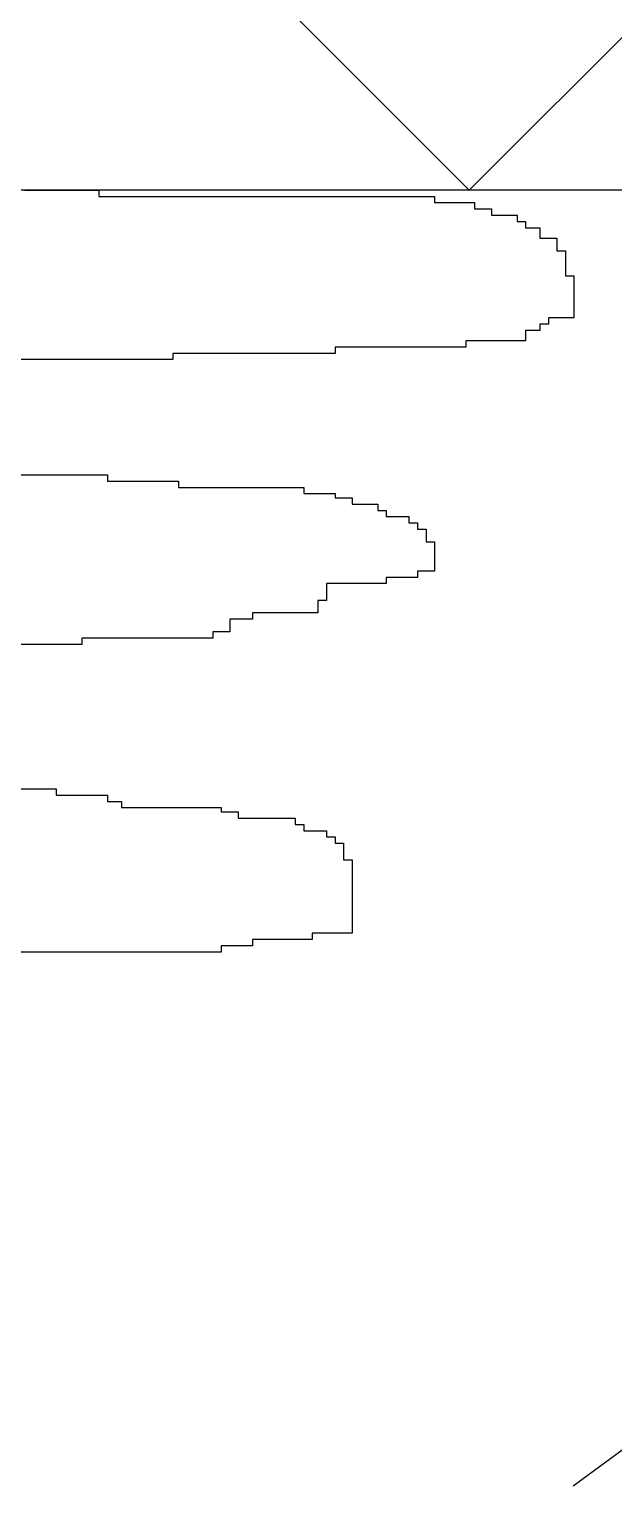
# Model space of a CAD drawing. Extents: x -1041549 to 749950, y -354245 to 17554.
# Drawn here: x 333934.1 to 333961, y -210008.2 to -209941 of the extents above; entities that cross this region are included whole.
import ezdxf

# ---------------------------------------------------------------- set-up
doc = ezdxf.new("R2010")
doc.units = 0
doc.header["$LTSCALE"] = 1000
doc.header["$MEASUREMENT"] = 0
for name, color, linetype in [('8', 8, 'Continuous'), ('9', 9, 'Continuous'), ('DIM_ELEV', 3, 'Continuous')]:
    doc.layers.add(name, color=color, linetype=linetype)
doc.styles.add('DIM', font='txt_____.ttf')

# ---------------------------------------------------------------- blocks, each defined once
blk = doc.blocks.new('BL_6213')
for p, q in [((1257.4077, 3.6341), (1259.8822, 3.6341)), ((1259.8822, 3.6341), (1261.5318, 3.6341)), ((1259.8822, 3.6341), (1259.8822, 3.6341)), ((1261.5318, 3.6341), (1264.0063, 3.6341)), ((1261.5318, 3.6341), (1261.5318, 3.6341)), ((1264.0063, 3.6341), (1266.4807, 3.6341)), ((1264.0063, 3.6341), (1264.0063, 3.6341)), ((1266.4807, 3.6341), (1268.9552, 3.6341)), ((1266.4807, 3.6341), (1266.4807, 3.6341)), ((1268.9552, 3.6341), (1271.4297, 3.6341)), ((1268.9552, 3.6341), (1268.9552, 3.6341)), ((1271.4297, 3.6341), (1273.9041, 3.6341)), ((1271.4297, 3.6341), (1271.4297, 3.6341)), ((1273.9041, 3.6341), (1276.3786, 3.6341)), ((1273.9041, 3.6341), (1273.9041, 3.6341)), ((1276.3786, 3.6341), (1278.8531, 3.6341)), ((1276.3786, 3.6341), (1276.3786, 3.6341)), ((1278.8531, 3.6341), (1278.8531, 1.1613)), ((1278.8531, 1.1613), (1281.3275, 1.1613)), ((1281.3275, 1.1613), (1285.4516, 1.1613)), ((1281.3275, 1.1613), (1281.3275, 1.1613)), ((1285.4516, 1.1613), (1287.9261, 1.1613)), ((1285.4516, 1.1613), (1285.4516, 1.1613)), ((1287.9261, 1.1613), (1295.3495, 1.1613)), ((1287.9261, 1.1613), (1287.9261, 1.1613)), ((1295.3495, 1.1613), (1300.2984, 1.1613)), ((1295.3495, 1.1613), (1295.3495, 1.1613)), ((1300.2984, 1.1613), (1304.4225, 1.1613)), ((1300.2984, 1.1613), (1300.2984, 1.1613)), ((1304.4225, 1.1613), (1309.3715, 1.1613)), ((1304.4225, 1.1613), (1304.4225, 1.1613)), ((1309.3715, 1.1613), (1314.3204, 1.1613)), ((1309.3715, 1.1613), (1309.3715, 1.1613)), ((1314.3204, 1.1613), (1316.7949, 1.1613)), ((1314.3204, 1.1613), (1314.3204, 1.1613)), ((1316.7949, 1.1613), (1321.7438, 1.1613)), ((1316.7949, 1.1613), (1316.7949, 1.1613)), ((1321.7438, 1.1613), (1323.3934, 1.1613)), ((1321.7438, 1.1613), (1321.7438, 1.1613)), ((1323.3934, 1.1613), (1328.3423, 1.1613)), ((1323.3934, 1.1613), (1323.3934, 1.1613)), ((1328.3423, 1.1613), (1333.2913, 1.1613)), ((1328.3423, 1.1613), (1328.3423, 1.1613)), ((1333.2913, 1.1613), (1340.7147, 1.1613)), ((1333.2913, 1.1613), (1333.2913, 1.1613)), ((1340.7147, 1.1613), (1347.3132, 1.1613)), ((1340.7147, 1.1613), (1340.7147, 1.1613)), ((1347.3132, 1.1613), (1352.2622, 1.1613)), ((1347.3132, 1.1613), (1347.3132, 1.1613)), ((1352.2622, 1.1613), (1354.7366, 1.1613)), ((1352.2622, 1.1613), (1352.2622, 1.1613)), ((1354.7366, 1.1613), (1359.6856, 1.1613)), ((1354.7366, 1.1613), (1354.7366, 1.1613)), ((1359.6856, 1.1613), (1366.2841, 1.1613)), ((1359.6856, 1.1613), (1359.6856, 1.1613)), ((1366.2841, 1.1613), (1373.7075, 1.1613)), ((1366.2841, 1.1613), (1366.2841, 1.1613)), ((1373.7075, 1.1613), (1376.182, 1.1613)), ((1373.7075, 1.1613), (1373.7075, 1.1613)), ((1376.182, 1.1613), (1376.182, -1.3115)), ((1376.182, 1.1613), (1376.182, 1.1613)), ((1376.182, -1.3115), (1381.1309, -1.3115)), ((1376.182, -1.3115), (1376.182, -1.3115)), ((1381.1309, -1.3115), (1382.7806, -1.3115)), ((1381.1309, -1.3115), (1381.1309, -1.3115)), ((1382.7806, -1.3115), (1387.7295, -1.3115)), ((1382.7806, -1.3115), (1382.7806, -1.3115)), ((1387.7295, -1.3115), (1387.7295, -3.7843)), ((1387.7295, -1.3115), (1387.7295, -1.3115)), ((1387.7295, -3.7843), (1392.6784, -3.7843)), ((1387.7295, -3.7843), (1387.7295, -3.7843)), ((1392.6784, -3.7843), (1392.6784, -6.2571)), ((8.349, -506.8352), (509.0567, -6.1274)), ((1392.6784, -6.2571), (1395.1529, -6.2571)), ((1395.1529, -6.2571), (1400.1018, -6.2571)), ((1395.1529, -6.2571), (1395.1529, -6.2571)), ((1400.1018, -6.2571), (1400.1018, -8.7299)), ((1400.1018, -8.7299), (1402.5763, -8.7299)), ((1402.5763, -8.7299), (1402.5763, -11.2027)), ((1402.5763, -11.2027), (1406.7004, -11.2027)), ((1406.7004, -11.2027), (1406.7004, -15.3241)), ((1406.7004, -15.3241), (1409.1748, -15.3241)), ((1406.7004, -15.3241), (1406.7004, -15.3241)), ((1409.1748, -15.3241), (1411.6493, -15.3241)), ((1409.1748, -15.3241), (1409.1748, -15.3241)), ((1411.6493, -15.3241), (1411.6493, -20.2697)), ((1411.6493, -20.2697), (1414.1238, -20.2697)), ((1411.6493, -20.2697), (1411.6493, -20.2697)), ((1414.1238, -20.2697), (1414.1238, -27.6881)), ((1414.1238, -27.6881), (1414.1238, -30.1609)), ((1414.1238, -27.6881), (1414.1238, -27.6881)), ((1414.1238, -30.1609), (1416.5982, -30.1609)), ((1414.1238, -30.1609), (1414.1238, -30.1609)), ((1416.5982, -30.1609), (1416.5982, -32.6337)), ((1416.5982, -30.1609), (1416.5982, -30.1609)), ((1416.5982, -32.6337), (1416.5982, -34.2822)), ((1416.5982, -32.6337), (1416.5982, -32.6337)), ((1416.5982, -34.2822), (1416.5982, -39.2278)), ((1416.5982, -34.2822), (1416.5982, -34.2822)), ((1416.5982, -39.2278), (1416.5982, -44.1734)), ((1416.5982, -39.2278), (1416.5982, -39.2278)), ((1416.5982, -44.1734), (1416.5982, -46.6462)), ((1416.5982, -44.1734), (1416.5982, -44.1734)), ((1406.7004, -49.119), (1406.7004, -51.5918)), ((1409.1748, -49.119), (1406.7004, -49.119)), ((1409.1748, -46.6462), (1409.1748, -49.119)), ((1411.6493, -46.6462), (1409.1748, -46.6462)), ((1411.6493, -46.6462), (1411.6493, -46.6462)), ((1416.5982, -46.6462), (1411.6493, -46.6462)), ((1416.5982, -46.6462), (1416.5982, -46.6462)), ((1402.5763, -51.5918), (1402.5763, -55.7132)), ((1406.7004, -51.5918), (1402.5763, -51.5918)), ((1347.3132, -58.186), (1347.3132, -60.6588)), ((1352.2622, -58.186), (1347.3132, -58.186)), ((1352.2622, -58.186), (1352.2622, -58.186)), ((1363.8097, -58.186), (1352.2622, -58.186)), ((1363.8097, -58.186), (1363.8097, -58.186)), ((1368.7586, -58.186), (1363.8097, -58.186)), ((1368.7586, -58.186), (1368.7586, -58.186)), ((1381.1309, -58.186), (1368.7586, -58.186)), ((1381.1309, -58.186), (1381.1309, -58.186)), ((1385.255, -58.186), (1381.1309, -58.186)), ((1385.255, -55.7132), (1385.255, -58.186)), ((1390.2039, -55.7132), (1385.255, -55.7132)), ((1390.2039, -55.7132), (1390.2039, -55.7132)), ((1397.6273, -55.7132), (1390.2039, -55.7132)), ((1397.6273, -55.7132), (1397.6273, -55.7132)), ((1402.5763, -55.7132), (1397.6273, -55.7132)), ((1402.5763, -55.7132), (1402.5763, -55.7132)), ((1266.4807, -63.1316), (1252.4588, -63.1316)), ((1266.4807, -63.1316), (1266.4807, -63.1316)), ((1278.8531, -63.1316), (1266.4807, -63.1316)), ((1278.8531, -63.1316), (1278.8531, -63.1316)), ((1290.4006, -63.1316), (1278.8531, -63.1316)), ((1290.4006, -63.1316), (1290.4006, -63.1316)), ((1300.2984, -63.1316), (1290.4006, -63.1316)), ((1300.2984, -60.6588), (1300.2984, -63.1316)), ((1304.4225, -60.6588), (1300.2984, -60.6588)), ((1304.4225, -60.6588), (1304.4225, -60.6588)), ((1311.8459, -60.6588), (1304.4225, -60.6588)), ((1311.8459, -60.6588), (1311.8459, -60.6588)), ((1316.7949, -60.6588), (1311.8459, -60.6588)), ((1316.7949, -60.6588), (1316.7949, -60.6588)), ((1325.8679, -60.6588), (1316.7949, -60.6588)), ((1325.8679, -60.6588), (1325.8679, -60.6588)), ((1330.8168, -60.6588), (1325.8679, -60.6588)), ((1330.8168, -60.6588), (1330.8168, -60.6588)), ((1333.2913, -60.6588), (1330.8168, -60.6588)), ((1333.2913, -60.6588), (1333.2913, -60.6588)), ((1338.2402, -60.6588), (1333.2913, -60.6588)), ((1338.2402, -60.6588), (1338.2402, -60.6588)), ((1347.3132, -60.6588), (1338.2402, -60.6588)), ((1254.9333, -108.4663), (1264.0063, -108.4663)), ((1264.0063, -108.4663), (1268.9552, -108.4663)), ((1264.0063, -108.4663), (1264.0063, -108.4663)), ((1268.9552, -108.4663), (1273.9041, -108.4663)), ((1268.9552, -108.4663), (1268.9552, -108.4663)), ((1273.9041, -108.4663), (1281.3275, -108.4663)), ((1273.9041, -108.4663), (1273.9041, -108.4663)), ((1281.3275, -108.4663), (1281.3275, -110.9391)), ((1281.3275, -110.9391), (1287.9261, -110.9391)), ((1287.9261, -110.9391), (1292.875, -110.9391)), ((1287.9261, -110.9391), (1287.9261, -110.9391)), ((1292.875, -110.9391), (1297.824, -110.9391)), ((1292.875, -110.9391), (1292.875, -110.9391)), ((1297.824, -110.9391), (1301.9481, -110.9391)), ((1297.824, -110.9391), (1297.824, -110.9391)), ((1301.9481, -110.9391), (1301.9481, -113.4119)), ((1301.9481, -113.4119), (1309.3715, -113.4119)), ((1309.3715, -113.4119), (1314.3204, -113.4119)), ((1309.3715, -113.4119), (1309.3715, -113.4119)), ((1314.3204, -113.4119), (1316.7949, -113.4119)), ((1314.3204, -113.4119), (1314.3204, -113.4119)), ((1316.7949, -113.4119), (1319.2693, -113.4119)), ((1316.7949, -113.4119), (1316.7949, -113.4119)), ((1319.2693, -113.4119), (1323.3934, -113.4119)), ((1319.2693, -113.4119), (1319.2693, -113.4119)), ((1323.3934, -113.4119), (1325.8679, -113.4119)), ((1323.3934, -113.4119), (1323.3934, -113.4119)), ((1325.8679, -113.4119), (1328.3423, -113.4119)), ((1325.8679, -113.4119), (1325.8679, -113.4119)), ((1328.3423, -113.4119), (1333.2913, -113.4119)), ((1328.3423, -113.4119), (1328.3423, -113.4119)), ((1333.2913, -113.4119), (1338.2402, -113.4119)), ((1333.2913, -113.4119), (1333.2913, -113.4119)), ((1338.2402, -113.4119), (1338.2402, -115.8847)), ((1338.2402, -115.8847), (1342.3643, -115.8847)), ((1342.3643, -115.8847), (1344.8388, -115.8847)), ((1342.3643, -115.8847), (1342.3643, -115.8847)), ((1344.8388, -115.8847), (1347.3132, -115.8847)), ((1344.8388, -115.8847), (1344.8388, -115.8847)), ((1347.3132, -115.8847), (1347.3132, -117.5332)), ((1347.3132, -117.5332), (1352.2622, -117.5332)), ((1352.2622, -117.5332), (1352.2622, -120.006)), ((1352.2622, -120.006), (1354.7366, -120.006)), ((1354.7366, -120.006), (1359.6856, -120.006)), ((1354.7366, -120.006), (1354.7366, -120.006)), ((1359.6856, -120.006), (1359.6856, -122.4788)), ((1359.6856, -122.4788), (1362.16, -122.4788)), ((1362.16, -122.4788), (1362.16, -124.9516)), ((1362.16, -124.9516), (1366.2841, -124.9516)), ((1366.2841, -124.9516), (1368.7586, -124.9516)), ((1366.2841, -124.9516), (1366.2841, -124.9516)), ((1368.7586, -124.9516), (1368.7586, -127.4244)), ((1368.7586, -127.4244), (1371.2331, -127.4244)), ((1371.2331, -127.4244), (1371.2331, -129.8972)), ((1371.2331, -129.8972), (1373.7075, -129.8972)), ((1373.7075, -129.8972), (1373.7075, -134.8428)), ((1373.7075, -134.8428), (1376.182, -134.8428)), ((1373.7075, -134.8428), (1373.7075, -134.8428)), ((1376.182, -134.8428), (1376.182, -136.4914)), ((1376.182, -134.8428), (1376.182, -134.8428)), ((1376.182, -136.4914), (1376.182, -141.437)), ((1376.182, -136.4914), (1376.182, -136.4914)), ((1376.182, -141.437), (1376.182, -143.9098)), ((1376.182, -141.437), (1376.182, -141.437)), ((1371.2331, -146.3826), (1371.2331, -148.8554)), ((1376.182, -146.3826), (1371.2331, -146.3826)), ((1376.182, -143.9098), (1376.182, -146.3826)), ((1376.182, -143.9098), (1376.182, -143.9098)), ((1376.182, -146.3826), (1376.182, -146.3826)), ((1344.8388, -151.3282), (1344.8388, -157.9223)), ((1349.7877, -151.3282), (1344.8388, -151.3282)), ((1349.7877, -151.3282), (1349.7877, -151.3282)), ((1362.16, -151.3282), (1349.7877, -151.3282)), ((1362.16, -148.8554), (1362.16, -151.3282)), ((1371.2331, -148.8554), (1362.16, -148.8554)), ((1342.3643, -157.9223), (1342.3643, -162.8679)), ((1344.8388, -157.9223), (1342.3643, -157.9223)), ((1323.3934, -162.8679), (1323.3934, -165.3407)), ((1328.3423, -162.8679), (1323.3934, -162.8679)), ((1328.3423, -162.8679), (1328.3423, -162.8679)), ((1342.3643, -162.8679), (1328.3423, -162.8679)), ((1316.7949, -165.3407), (1316.7949, -170.2863)), ((1323.3934, -165.3407), (1316.7949, -165.3407)), ((1273.9041, -172.7591), (1273.9041, -175.2319)), ((1281.3275, -172.7591), (1273.9041, -172.7591)), ((1281.3275, -172.7591), (1281.3275, -172.7591)), ((1295.3495, -172.7591), (1281.3275, -172.7591)), ((1295.3495, -172.7591), (1295.3495, -172.7591)), ((1311.8459, -172.7591), (1295.3495, -172.7591)), ((1311.8459, -170.2863), (1311.8459, -172.7591)), ((1316.7949, -170.2863), (1311.8459, -170.2863)), ((1264.0063, -175.2319), (1252.4588, -175.2319)), ((1264.0063, -175.2319), (1264.0063, -175.2319)), ((1273.9041, -175.2319), (1264.0063, -175.2319)), ((1254.9333, -232.1064), (1259.8822, -232.1064)), ((1259.8822, -232.1064), (1264.0063, -232.1064)), ((1259.8822, -232.1064), (1259.8822, -232.1064)), ((1264.0063, -232.1064), (1266.4807, -232.1064)), ((1264.0063, -232.1064), (1264.0063, -232.1064)), ((1266.4807, -232.1064), (1266.4807, -234.5792)), ((1266.4807, -234.5792), (1271.4297, -234.5792)), ((1271.4297, -234.5792), (1273.9041, -234.5792)), ((1271.4297, -234.5792), (1271.4297, -234.5792)), ((1273.9041, -234.5792), (1276.3786, -234.5792)), ((1273.9041, -234.5792), (1273.9041, -234.5792)), ((1276.3786, -234.5792), (1281.3275, -234.5792)), ((1276.3786, -234.5792), (1276.3786, -234.5792)), ((1281.3275, -234.5792), (1281.3275, -237.052)), ((1281.3275, -237.052), (1282.9772, -237.052)), ((1282.9772, -237.052), (1285.4516, -237.052)), ((1282.9772, -237.052), (1282.9772, -237.052)), ((1285.4516, -237.052), (1285.4516, -239.5248)), ((1285.4516, -239.5248), (1290.4006, -239.5248)), ((1290.4006, -239.5248), (1297.824, -239.5248)), ((1290.4006, -239.5248), (1290.4006, -239.5248)), ((1297.824, -239.5248), (1301.9481, -239.5248)), ((1297.824, -239.5248), (1297.824, -239.5248)), ((1301.9481, -239.5248), (1304.4225, -239.5248)), ((1301.9481, -239.5248), (1301.9481, -239.5248)), ((1304.4225, -239.5248), (1309.3715, -239.5248)), ((1304.4225, -239.5248), (1304.4225, -239.5248)), ((1309.3715, -239.5248), (1311.8459, -239.5248)), ((1309.3715, -239.5248), (1309.3715, -239.5248)), ((1311.8459, -239.5248), (1314.3204, -239.5248)), ((1311.8459, -239.5248), (1311.8459, -239.5248)), ((1314.3204, -239.5248), (1314.3204, -241.1733)), ((1314.3204, -241.1733), (1316.7949, -241.1733)), ((1316.7949, -241.1733), (1319.2693, -241.1733)), ((1316.7949, -241.1733), (1316.7949, -241.1733)), ((1319.2693, -241.1733), (1319.2693, -243.6461)), ((1319.2693, -243.6461), (1325.8679, -243.6461)), ((1325.8679, -243.6461), (1333.2913, -243.6461)), ((1325.8679, -243.6461), (1325.8679, -243.6461)), ((1333.2913, -243.6461), (1335.7657, -243.6461)), ((1333.2913, -243.6461), (1333.2913, -243.6461)), ((1335.7657, -243.6461), (1335.7657, -246.1189)), ((1335.7657, -246.1189), (1338.2402, -246.1189)), ((1338.2402, -246.1189), (1338.2402, -248.5917)), ((1338.2402, -248.5917), (1340.7147, -248.5917)), ((1340.7147, -248.5917), (1342.3643, -248.5917)), ((1340.7147, -248.5917), (1340.7147, -248.5917)), ((1342.3643, -248.5917), (1344.8388, -248.5917)), ((1342.3643, -248.5917), (1342.3643, -248.5917)), ((1344.8388, -248.5917), (1344.8388, -251.0645)), ((1344.8388, -248.5917), (1344.8388, -248.5917)), ((1344.8388, -251.0645), (1347.3132, -251.0645)), ((1344.8388, -251.0645), (1344.8388, -251.0645)), ((1347.3132, -251.0645), (1347.3132, -253.5373)), ((1347.3132, -253.5373), (1349.7877, -253.5373)), ((1349.7877, -253.5373), (1349.7877, -260.1315)), ((1349.7877, -260.1315), (1352.2622, -260.1315)), ((1349.7877, -260.1315), (1349.7877, -260.1315)), ((1352.2622, -260.1315), (1352.2622, -267.5499)), ((1352.2622, -267.5499), (1352.2622, -270.0227)), ((1352.2622, -267.5499), (1352.2622, -267.5499)), ((1352.2622, -270.0227), (1352.2622, -272.4955)), ((1352.2622, -270.0227), (1352.2622, -270.0227)), ((1352.2622, -272.4955), (1352.2622, -277.4411)), ((1352.2622, -272.4955), (1352.2622, -272.4955)), ((1352.2622, -277.4411), (1352.2622, -279.9139)), ((1352.2622, -277.4411), (1352.2622, -277.4411)), ((1352.2622, -279.9139), (1352.2622, -281.5624)), ((1352.2622, -279.9139), (1352.2622, -279.9139)), ((1352.2622, -281.5624), (1352.2622, -284.0352)), ((1352.2622, -281.5624), (1352.2622, -281.5624)), ((1352.2622, -284.0352), (1352.2622, -288.9808)), ((1352.2622, -284.0352), (1352.2622, -284.0352)), ((1323.3934, -291.4536), (1323.3934, -293.9264)), ((1328.3423, -291.4536), (1323.3934, -291.4536)), ((1328.3423, -291.4536), (1328.3423, -291.4536)), ((1340.7147, -291.4536), (1328.3423, -291.4536)), ((1340.7147, -288.9808), (1340.7147, -291.4536)), ((1352.2622, -288.9808), (1340.7147, -288.9808)), ((1352.2622, -288.9808), (1352.2622, -288.9808)), ((1314.3204, -293.9264), (1314.3204, -296.3992)), ((1323.3934, -293.9264), (1314.3204, -293.9264)), ((1268.9552, -296.3992), (1249.9843, -296.3992)), ((1268.9552, -296.3992), (1268.9552, -296.3992)), ((1276.3786, -296.3992), (1268.9552, -296.3992)), ((1276.3786, -296.3992), (1276.3786, -296.3992)), ((1285.4516, -296.3992), (1276.3786, -296.3992)), ((1285.4516, -296.3992), (1285.4516, -296.3992)), ((1292.875, -296.3992), (1285.4516, -296.3992)), ((1292.875, -296.3992), (1292.875, -296.3992)), ((1306.897, -296.3992), (1292.875, -296.3992)), ((1306.897, -296.3992), (1306.897, -296.3992)), ((1314.3204, -296.3992), (1306.897, -296.3992))]:
    blk.add_line(p, q)
at = {"style": 'DIM', "flags": 1}
for tag in ['YVALUE', 'XVALUE']:
    blk.add_attdef(tag, (-1017000.6567, -1028626.5217), '', height=0.02, dxfattribs=at)

msp = doc.modelspace()

# ---------------------------------------------------------------- linework, layer by layer
at = {"layer": '9'}
msp.add_lwpolyline([(334267.1, -209948.398), (333778.113, -209948.398)], dxfattribs=at)
at = {"layer": 'DIM_ELEV'}
for p, q in [((333954.348, -209948.398), (333879.348, -209873.398)), ((333954.348, -209948.398), (334029.348, -209873.398)), ((334001.708, -209948.398), (333879.348, -209948.398))]:
    msp.add_line(p, q, dxfattribs=at)

# ---------------------------------------------------------------- block references
at = {"layer": '8', "xscale": 0.1589765482349321, "yscale": 0.117140571703203, "zscale": 0.1589765482349321}
for p in [(333733.971, -209948.824), (333957.81, -209948.793)]:
    msp.add_blockref('BL_6213', p, dxfattribs=at)

doc.saveas('drawing.dxf')
